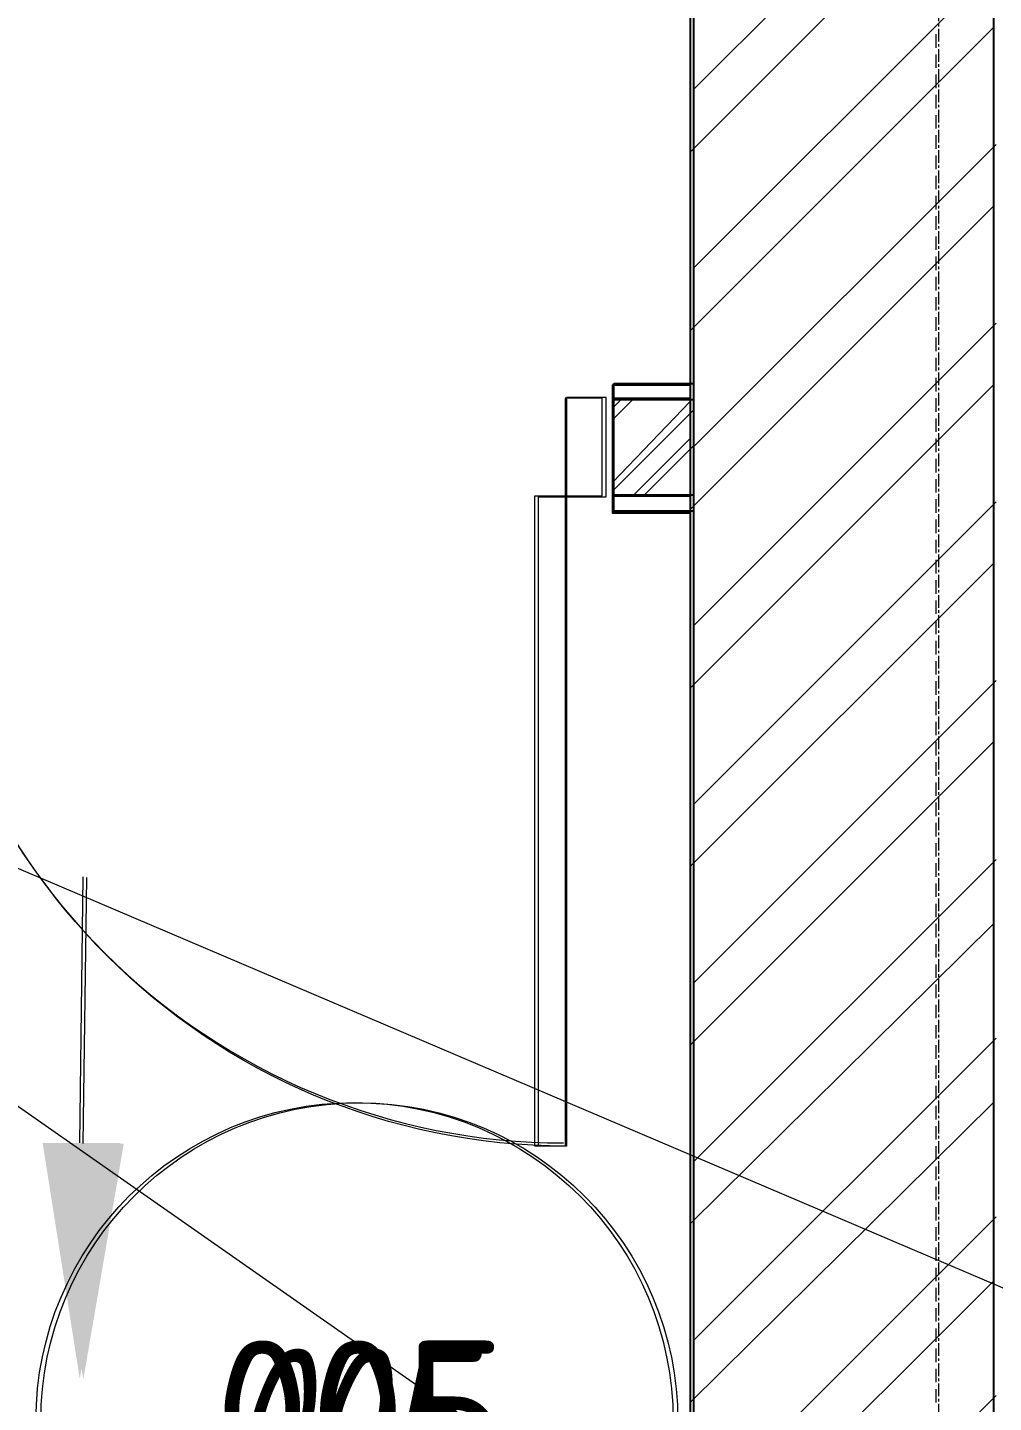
# Model space of a CAD drawing. Header units: millimetres. Extents: x -10178924 to 11692288, y -947381 to 58396.
# Drawn here: x 772314 to 773527, y -791264 to -789537 of the extents above; entities that cross this region are included whole.
import ezdxf

# ---------------------------------------------------------------- set-up
doc = ezdxf.new("R2010")
doc.units = ezdxf.units.MM
doc.linetypes.add('HIDDEN', pattern=[9.525, 6.35, -3.175])
doc.linetypes.add('осевая', pattern=[50.8, 31.75, -6.35, 6.35, -6.35])
for name, color, linetype in [('PDF _PDF _Марки помещений', 5, 'Continuous'), ('PDF _Марки помещений', 5, 'Continuous'), ('PDF _Сантех.оборуд НЕТ НА ТХ', 4, 'Continuous'), ('PDF _Стены внутр.1', 7, 'Continuous'), ('Стены внутр.1', 7, 'Continuous')]:
    doc.layers.add(name, color=color, linetype=linetype)
for name, color, linetype, true_color in [('PDF _АР_Двери', 7, 'Continuous', 0x545454), ('PDF _Основная ГКЛ', 7, 'Continuous', 0x545454), ('PDF _Перегородки', 7, 'Continuous', 0x0037dd), ('PDF _Размеры осевые', 7, 'Continuous', 0x5d6970), ('PDF _штриховка', 7, 'Continuous', 0x95834a)]:
    doc.layers.add(name, color=color, linetype=linetype, true_color=true_color)
doc.layers.add('PDF _Сантехнические приборы', color=7, linetype='Continuous', lineweight=9, true_color=0x767676)
for name, color, linetype, lineweight in [('PDF _Текст', 7, 'Continuous', 5), ('АР_Двери', 250, 'Continuous', 9), ('Двери', 7, 'Continuous', 9), ('Основная ГКЛ', 250, 'Continuous', 9), ('Перегородки', 162, 'Continuous', 9), ('Размеры осевые', 153, 'Continuous', 9), ('Сантех.оборуд НЕТ НА ТХ', 4, 'Continuous', 0), ('Сантехнические приборы', 7, 'Continuous', 9), ('ШТРИХОВКА', 252, 'Continuous', 15)]:
    doc.layers.add(name, color=color, linetype=linetype, lineweight=lineweight)
doc.styles.add('ISOCPEUR', font='isocpeui.ttf', dxfattribs={"width": 0.9})
doc.styles.add('PDF ISOCPEUR', font='isocpeur.ttf')

# ---------------------------------------------------------------- blocks, each defined once
blk = doc.blocks.new('*U2218')
at = {"layer": 'АР_Двери'}
for points in [[(50, 0), (0, 0), (0, 125), (50, 125)], [(865.3, 0), (915.3, 0), (915.3, 125), (865.3, 125)], [(50, -815.3), (85, -815.3), (85, 0), (50, 0)]]:
    blk.add_lwpolyline(points, close=True, dxfattribs=at)
blk.add_arc((50, 0), 815.3, 270, 0, dxfattribs=at)
at = {"layer": 'Основная ГКЛ', "linetype": 'HIDDEN', "ltscale": 5}
for p, q in [((-10, 0), (-10, 125)), ((925.3, 125), (925.3, 0))]:
    blk.add_line(p, q, dxfattribs=at)
blk = doc.blocks.new('A$C5282721b')
at = {"layer": 'Перегородки', "lineweight": 20, "true_color": 0x000000, "transparency": 33554687}
h = blk.add_hatch(dxfattribs=at)
h.set_pattern_fill('ANSI32', color=18, scale=10)
h.set_pattern_definition([(45, (-2821.59, 242005.3), (-67.35192, 67.35192), []), (45, (-2776.69, 242005.3), (-67.35192, 67.35192), [])])
h.paths.add_polyline_path([(50692.073, -9213.422), (50692.073, -9333.422), (50792.073, -9333.422), (50792.073, -9213.422)])
h.paths.add_polyline_path([(49757.073, -9333.422), (49757.073, -9213.422), (47735.543, -9213.422), (47735.543, -9333.422)])
at = {"layer": 'ШТРИХОВКА', "ltscale": 100, "true_color": 0x000000, "transparency": 33554687}
h = blk.add_hatch(dxfattribs=at)
h.set_pattern_fill('ANSI31', color=18, scale=50)
h.set_pattern_definition([(45, (-81439.85, 21183.47), (-112.2532, 112.2532), [])])
h.paths.add_polyline_path([(50792.073, -7328.074), (50792.074, -7328.074), (51172.073, -7328.074), (51172.073, -10602.56), (50792.073, -10602.56)])
at = {"layer": 'PDF _Марки помещений', "color": 18, "lineweight": 9, "true_color": 0x000000, "transparency": 33554687}
blk.add_circle((50372.383, -10497.01), 400.064, dxfattribs=at)
at = {"layer": 'Перегородки', "color": 18, "linetype": 'Continuous', "lineweight": 25, "true_color": 0x000000, "transparency": 33554687}
for p, q in [((50692.073, -9193.422), (50792.073, -9193.422)), ((50692.073, -9353.422), (50692.073, -9193.422)), ((50692.073, -9213.422), (50792.073, -9213.422)), ((50692.073, -9333.422), (50792.073, -9333.422)), ((50692.073, -9353.422), (50792.073, -9353.422))]:
    blk.add_line(p, q, dxfattribs=at)
at = {"layer": 'Размеры осевые', "color": 251, "linetype": 'осевая', "ltscale": 0.5, "transparency": 33554687}
blk.add_line((51100, -19000), (51100, 1500), dxfattribs=at)
at = {"layer": 'Сантех.оборуд НЕТ НА ТХ', "color": 18, "true_color": 0x000000, "transparency": 33554559}
blk.add_lwpolyline([(50025.827, -10148.231), (50030.06, -9813.795)], dxfattribs=at)
at = {"layer": 'Сантехнические приборы', "color": 18, "true_color": 0x000000, "transparency": 33554559}
blk.add_solid([(49979.26, -10148.231), (50025.827, -10444.566), (50076.627, -10148.231)], dxfattribs=at)
at = {"layer": 'Стены внутр.1', "color": 18, "true_color": 0x000000, "transparency": 33554687}
blk.add_line((50792.073, -10331.966), (50792.073, -10551.966), dxfattribs=at)
at = {"layer": 'Стены внутр.1', "color": 18, "linetype": 'Continuous', "true_color": 0x000000, "transparency": 33554687, "flags": 128}
blk.add_lwpolyline([(50792.073, -7561.98), (50792.073, -10331.966)], dxfattribs=at)
at = {"layer": 'Двери', "color": 18, "linetype": 'Continuous', "ltscale": 2, "true_color": 0x000000, "transparency": 33554687, "xscale": -1}
blk.add_blockref('*U2218', (50682.348, -9335.922), dxfattribs=at)
at = {"layer": 'PDF _Марки помещений', "color": 18, "lineweight": 9, "true_color": 0x000000, "transparency": 33554687, "insert": (50209.41, -10580.725), "char_height": 175, "attachment_point": 7, "style": 'ISOCPEUR'}
blk.add_mtext('{\\W0.8;005}', dxfattribs=at)

msp = doc.modelspace()

# ---------------------------------------------------------------- linework, layer by layer
at = {"layer": 'PDF _PDF _Марки помещений', "lineweight": 9}
msp.add_circle((772725, -791287.1), 400, dxfattribs=at)
at = {"layer": 'PDF _АР_Двери', "lineweight": 9}
for points in [[(772989.6, -790125), (773036.1, -790125), (773036.1, -790002.3), (772989.6, -790002.3)], [(772989.6, -790942), (772951.5, -790942), (772951.5, -790125), (772989.6, -790125)]]:
    msp.add_lwpolyline(points, close=True, dxfattribs=at)
msp.add_arc((772987.4, -790122.9), 814.9, 179.9999, 270.0001, dxfattribs=at)
at = {"layer": 'PDF _Основная ГКЛ', "lineweight": 9}
msp.add_lwpolyline([(773048.8, -790125), (773048.8, -790002.3)], dxfattribs=at)
at = {"layer": 'PDF _Перегородки', "color": 5, "lineweight": 25}
for points in [[(773048.8, -789985.3), (773146.2, -789985.3)], [(773048.8, -789985.3), (773048.8, -790146.2), (773146.2, -790146.2)], [(773048.8, -790002.2), (773146.2, -790002.2)], [(773048.8, -790125), (773146.2, -790125)]]:
    msp.add_lwpolyline(points, dxfattribs=at)
at = {"layer": 'PDF _Перегородки', "color": 5, "lineweight": 20}
for points in [[(773048.8, -790014.9), (773061.5, -790002.2)], [(773048.8, -790108.1), (773146.2, -790006.5)], [(773074.2, -790125), (773146.2, -790053)]]:
    msp.add_lwpolyline(points, dxfattribs=at)
at = {"layer": 'PDF _Размеры осевые', "lineweight": 9}
for points in [[(773455.2, -789540.8), (773455.2, -789540.8)], [(773455.2, -789562), (773455.2, -789545)], [(773455.2, -789566.2), (773455.2, -789566.2)], [(773455.2, -789587.4), (773455.2, -789570.4)], [(773455.2, -789591.6), (773455.2, -789591.6)], [(773455.2, -789612.8), (773455.2, -789595.8)], [(773455.2, -789617), (773455.2, -789617)], [(773455.2, -789638.2), (773455.2, -789621.2)], [(773455.2, -789642.4), (773455.2, -789642.4)], [(773455.2, -789663.6), (773455.2, -789646.6)], [(773455.2, -789667.8), (773455.2, -789667.8)], [(773455.2, -789689), (773455.2, -789672)], [(773455.2, -789693.2), (773455.2, -789693.2)], [(773455.2, -789714.4), (773455.2, -789697.4)], [(773455.2, -789718.6), (773455.2, -789718.6)], [(773455.2, -789739.8), (773455.2, -789722.8)], [(773455.2, -789744), (773455.2, -789744)], [(773455.2, -789765.2), (773455.2, -789748.2)], [(773455.2, -789769.4), (773455.2, -789769.4)], [(773455.2, -789790.6), (773455.2, -789773.6)], [(773455.2, -789794.8), (773455.2, -789794.8)], [(773455.2, -789816), (773455.2, -789799)], [(773455.2, -789820.2), (773455.2, -789820.2)], [(773455.2, -789841.4), (773455.2, -789824.4)], [(773455.2, -789845.6), (773455.2, -789845.6)], [(773455.2, -789866.8), (773455.2, -789849.8)], [(773455.2, -789871), (773455.2, -789871)], [(773455.2, -789892.2), (773455.2, -789875.2)], [(773455.2, -789896.4), (773455.2, -789896.4)], [(773455.2, -789917.6), (773455.2, -789900.6)], [(773455.2, -789921.8), (773455.2, -789921.8)], [(773455.2, -789943), (773455.2, -789926)], [(773455.2, -789947.2), (773455.2, -789947.2)], [(773455.2, -789968.4), (773455.2, -789951.4)], [(773455.2, -789972.6), (773455.2, -789972.6)], [(773455.2, -789993.8), (773455.2, -789976.8)], [(773455.2, -789998), (773455.2, -789998)], [(773455.2, -790019.2), (773455.2, -790002.2)], [(773455.2, -790023.4), (773455.2, -790023.4)], [(773455.2, -790044.6), (773455.2, -790027.6)], [(773455.2, -790048.8), (773455.2, -790048.8)], [(773455.2, -790070), (773455.2, -790053)], [(773455.2, -790074.2), (773455.2, -790074.2)], [(773455.2, -790095.4), (773455.2, -790078.4)], [(773455.2, -790099.6), (773455.2, -790099.6)], [(773455.2, -790120.8), (773455.2, -790103.8)], [(773455.2, -790125), (773455.2, -790125)], [(773455.2, -790146.2), (773455.2, -790129.2)], [(773455.2, -790150.4), (773455.2, -790150.4)], [(773455.2, -790171.6), (773455.2, -790154.6)], [(773455.2, -790175.8), (773455.2, -790175.8)], [(773455.2, -790197), (773455.2, -790180)], [(773455.2, -790201.2), (773455.2, -790201.2)], [(773455.2, -790222.4), (773455.2, -790205.4)], [(773455.2, -790226.6), (773455.2, -790226.6)], [(773455.2, -790247.8), (773455.2, -790230.8)], [(773455.2, -790252), (773455.2, -790252)], [(773455.2, -790273.2), (773455.2, -790256.2)], [(773455.2, -790277.4), (773455.2, -790277.4)], [(773455.2, -790298.6), (773455.2, -790281.6)], [(773455.2, -790302.8), (773455.2, -790302.8)], [(773455.2, -790324), (773455.2, -790307)], [(773455.2, -790328.2), (773455.2, -790328.2)], [(773455.2, -790349.4), (773455.2, -790332.4)], [(773455.2, -790353.6), (773455.2, -790353.6)], [(773455.2, -790374.8), (773455.2, -790357.8)], [(773455.2, -790379), (773455.2, -790379)], [(773455.2, -790400.2), (773455.2, -790383.2)], [(773455.2, -790404.4), (773455.2, -790404.4)], [(773455.2, -790425.6), (773455.2, -790408.6)], [(773455.2, -790429.8), (773455.2, -790429.8)], [(773455.2, -790451), (773455.2, -790434)], [(773455.2, -790455.2), (773455.2, -790455.2)], [(773455.2, -790476.4), (773455.2, -790459.4)], [(773455.2, -790480.6), (773455.2, -790480.6)], [(773455.2, -790501.8), (773455.2, -790484.8)], [(773455.2, -790506), (773455.2, -790506)], [(773455.2, -790527.2), (773455.2, -790510.2)], [(773455.2, -790531.4), (773455.2, -790531.4)], [(773455.2, -790552.6), (773455.2, -790535.6)], [(773455.2, -790556.8), (773455.2, -790556.8)], [(773455.2, -790578), (773455.2, -790561)], [(773455.2, -790582.2), (773455.2, -790582.2)], [(773455.2, -790603.4), (773455.2, -790586.4)], [(773455.2, -790607.6), (773455.2, -790607.6)], [(773455.2, -790628.8), (773455.2, -790611.8)], [(773455.2, -790633), (773455.2, -790633)], [(773455.2, -790654.2), (773455.2, -790637.2)], [(773455.2, -790658.4), (773455.2, -790658.4)], [(773455.2, -790679.6), (773455.2, -790662.7)], [(773455.2, -790683.8), (773455.2, -790683.8)], [(773455.2, -790705), (773455.2, -790688)], [(773455.2, -790709.2), (773455.2, -790709.2)], [(773455.2, -790730.4), (773455.2, -790713.4)], [(773455.2, -790734.6), (773455.2, -790734.6)], [(773455.2, -790755.8), (773455.2, -790738.8)], [(773455.2, -790760), (773455.2, -790760)], [(773455.2, -790781.2), (773455.2, -790764.2)], [(773455.2, -790785.4), (773455.2, -790785.4)], [(773455.2, -790806.6), (773455.2, -790789.7)], [(773455.2, -790810.8), (773455.2, -790810.8)], [(773455.2, -790832), (773455.2, -790815)], [(773455.2, -790836.2), (773455.2, -790836.2)], [(773455.2, -790857.4), (773455.2, -790840.4)], [(773455.2, -790861.6), (773455.2, -790861.6)], [(773455.2, -790882.8), (773455.2, -790865.9)], [(773455.2, -790887), (773455.2, -790887)], [(773455.2, -790908.2), (773455.2, -790891.3)], [(773455.2, -790912.4), (773455.2, -790912.4)], [(773455.2, -790933.6), (773455.2, -790916.7)], [(773455.2, -790937.8), (773455.2, -790937.8)], [(773455.2, -790959), (773455.2, -790942)], [(773455.2, -790963.2), (773455.2, -790963.2)], [(773455.2, -790984.4), (773455.2, -790967.4)], [(773455.2, -790988.6), (773455.2, -790988.6)], [(773455.2, -791009.8), (773455.2, -790992.9)], [(773455.2, -791014), (773455.2, -791014)], [(773455.2, -791035.2), (773455.2, -791018.3)], [(773455.2, -791039.4), (773455.2, -791039.4)], [(773455.2, -791060.6), (773455.2, -791043.7)], [(773455.2, -791064.8), (773455.2, -791064.8)], [(773455.2, -791086), (773455.2, -791069)], [(773455.2, -791090.2), (773455.2, -791090.2)], [(773455.2, -791111.4), (773455.2, -791094.5)], [(773455.2, -791115.6), (773455.2, -791115.6)], [(773455.2, -791136.8), (773455.2, -791119.9)], [(773455.2, -791141), (773455.2, -791141)], [(773455.2, -791162.2), (773455.2, -791145.3)], [(773455.2, -791166.4), (773455.2, -791166.4)], [(773455.2, -791187.6), (773455.2, -791170.7)], [(773455.2, -791191.8), (773455.2, -791191.8)], [(773455.2, -791213), (773455.2, -791196)], [(773455.2, -791217.2), (773455.2, -791217.2)], [(773455.2, -791238.4), (773455.2, -791221.5)], [(773455.2, -791242.6), (773455.2, -791242.6)], [(773455.2, -791263.8), (773455.2, -791246.9)]]:
    msp.add_lwpolyline(points, dxfattribs=at)
at = {"layer": 'PDF _Сантех.оборуд НЕТ НА ТХ', "color": 251, "lineweight": 0, "true_color": 0x636466}
msp.add_lwpolyline([(772380, -790937.8), (772384.2, -790603.4)], dxfattribs=at)
at = {"layer": 'PDF _Сантехнические приборы', "color": 7, "transparency": 33554559}
msp.add_solid([(772333.4, -790937.8), (772380, -791234.1), (772430.8, -790937.8)], dxfattribs=at)
at = {"layer": 'PDF _Стены внутр.1', "lineweight": 25}
for points in [[(773146.2, -788118.4), (773146.2, -788351.2), (773146.2, -791124)], [(773527.2, -788118.5), (773527.2, -791395), (773146.2, -791395)], [(773146.2, -791124.1), (773146.2, -791344.2)]]:
    msp.add_lwpolyline(points, dxfattribs=at)
at = {"layer": 'PDF _Текст'}
for points in [[(772134.4, -791953.8), (777976.2, -794862), (771393.6, -790256.3)], [(771969.3, -790451), (778556.2, -793257.6), (778657.8, -793257.6), (781358.6, -793257.6)]]:
    msp.add_lwpolyline(points, dxfattribs=at)
at = {"layer": 'PDF _штриховка', "color": 251, "lineweight": 5, "true_color": 0x636466}
for points in [[(773146.2, -789693.2), (773527.2, -789312.2)], [(773146.2, -789917.6), (773527.2, -789536.6)], [(773146.2, -790141.9), (773527.2, -789761)], [(773146.2, -790366.3), (773527.2, -789985.3)], [(773146.2, -790590.7), (773527.2, -790209.7)], [(773146.2, -790815), (773527.2, -790434.1)], [(773146.2, -791039.4), (773527.2, -790662.7)], [(773146.2, -791263.8), (773527.2, -790887)], [(773243.6, -791395), (773527.2, -791111.4)]]:
    msp.add_lwpolyline(points, dxfattribs=at)

# ---------------------------------------------------------------- block references
msp.add_blockref('A$C5282721b', (722358.6, -780790.4))

# ---------------------------------------------------------------- texts
at = {"layer": 'PDF _Текст', "color": 5, "insert": (772549.3, -791273.4), "char_height": 175, "attachment_point": 4, "style": 'PDF ISOCPEUR'}
msp.add_mtext('005', dxfattribs=at)

doc.saveas('drawing.dxf')
